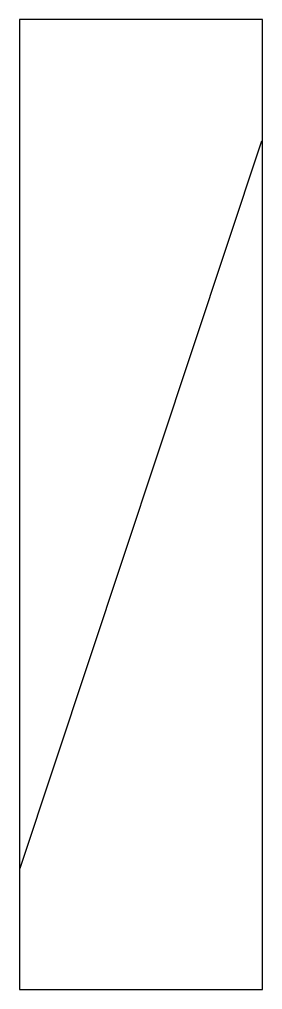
# Model space of a CAD drawing. Header units: metres. Extents: x 0 to 100, y 0 to 400.
import ezdxf

# ---------------------------------------------------------------- set-up
doc = ezdxf.new("R2010")
doc.units = ezdxf.units.M

msp = doc.modelspace()

# ---------------------------------------------------------------- linework, layer by layer
msp.add_line((0.3, 50), (99.7, 350))
msp.add_lwpolyline([(0, 0), (100, 0), (100, 400), (0, 400)], close=True)

doc.saveas('drawing.dxf')
